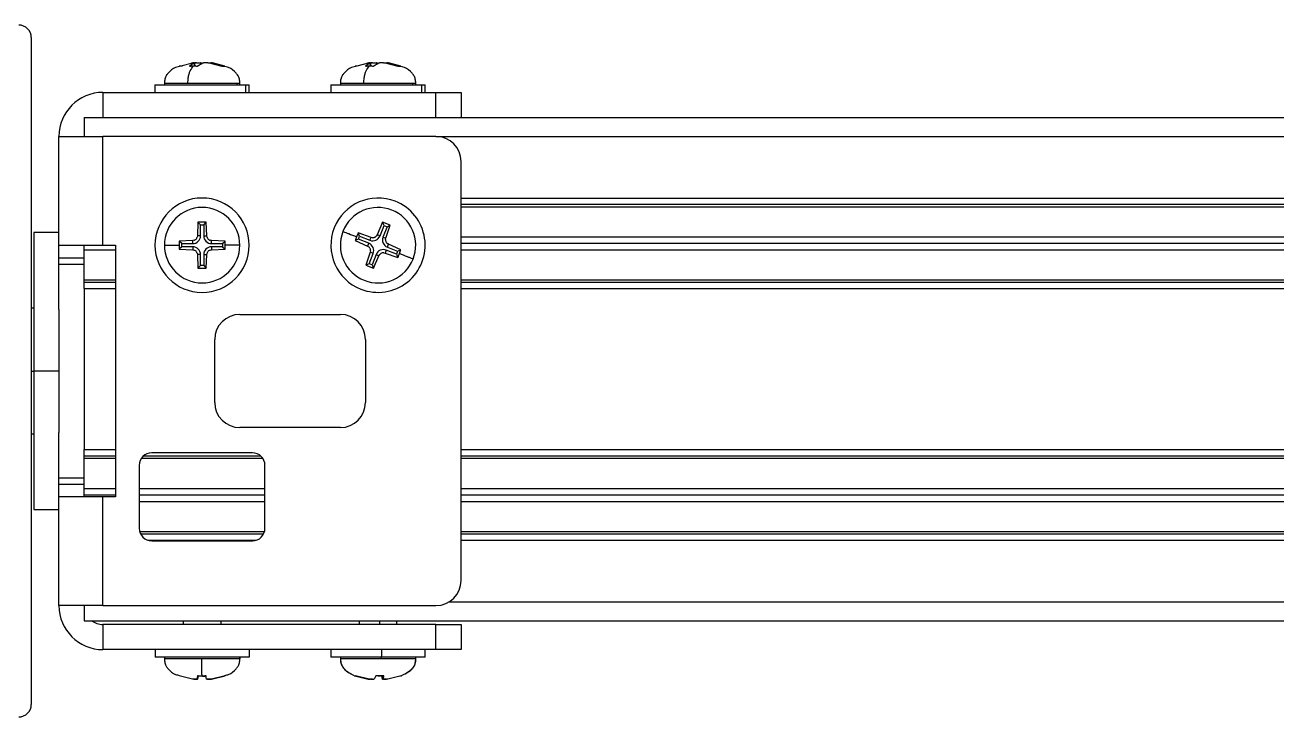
# Model space of a CAD drawing. Header units: millimetres. Extents: x 1258 to 2922, y -135 to 1239.
# Drawn here: x 2251.08 to 2300.89, y 491 to 518.5 of the extents above; entities that cross this region are included whole.
import ezdxf

# ---------------------------------------------------------------- set-up
doc = ezdxf.new("R2010")
doc.units = ezdxf.units.MM
doc.header["$LTSCALE"] = 6

msp = doc.modelspace()

# ---------------------------------------------------------------- linework, layer by layer
at = {"color": 7, "linetype": 'Continuous', "lineweight": 25}
for p, q in [((2251.328, 518.004), (2251.328, 491.504)), ((2257.338, 516.874), (2257.214, 516.874)), ((2257.789, 517.007), (2257.273, 516.868)), ((2257.809, 517), (2257.627, 516.874)), ((2257.706, 517), (2257.753, 517.004)), ((2257.822, 517.004), (2257.809, 517)), ((2257.844, 516.878), (2257.821, 517.012)), ((2257.901, 517.004), (2257.846, 517)), ((2257.932, 516.874), (2258.155, 517)), ((2258.091, 517), (2258.062, 517.004)), ((2258.155, 517), (2258.184, 517.004)), ((2258.346, 517.004), (2258.401, 517)), ((2258.401, 517), (2258.909, 516.874)), ((2258.974, 516.868), (2258.458, 517.007)), ((2258.541, 517), (2258.493, 517.004)), ((2259.033, 516.874), (2258.541, 517)), ((2258.909, 516.874), (2259.033, 516.874)), ((2264.294, 516.874), (2264.214, 516.874)), ((2264.789, 517.007), (2264.273, 516.868)), ((2264.809, 517), (2264.627, 516.874)), ((2264.706, 517), (2264.753, 517.004)), ((2264.822, 517.004), (2264.809, 517)), ((2264.844, 516.878), (2264.821, 517.012)), ((2264.901, 517.004), (2264.846, 517)), ((2264.932, 516.874), (2265.155, 517)), ((2265.091, 517), (2265.062, 517.004)), ((2265.155, 517), (2265.184, 517.004)), ((2265.346, 517.004), (2265.401, 517)), ((2265.401, 517), (2265.909, 516.874)), ((2265.974, 516.868), (2265.458, 517.007)), ((2265.541, 517), (2265.493, 517.004)), ((2266.033, 516.874), (2265.541, 517)), ((2265.909, 516.874), (2266.033, 516.874)), ((2256.248, 516.129), (2256.248, 515.829)), ((2256.248, 516.129), (2259.861, 516.129)), ((2256.623, 516.188), (2256.623, 516.129)), ((2257.559, 516.188), (2259.513, 516.188)), ((2259.513, 516.129), (2259.513, 516.188)), ((2259.623, 516.129), (2259.623, 516.188)), ((2259.861, 515.829), (2259.861, 516.129)), ((2259.861, 516.129), (2259.998, 516.129)), ((2259.998, 515.829), (2259.998, 516.129)), ((2263.248, 516.129), (2263.248, 515.829)), ((2263.248, 516.129), (2266.861, 516.129)), ((2263.623, 516.188), (2263.623, 516.129)), ((2264.559, 516.188), (2266.513, 516.188)), ((2266.513, 516.129), (2266.513, 516.188)), ((2266.623, 516.129), (2266.623, 516.188)), ((2266.861, 515.829), (2266.861, 516.129)), ((2266.861, 516.129), (2266.998, 516.129)), ((2266.998, 515.829), (2266.998, 516.129)), ((2254.178, 515.829), (2254.178, 514.829)), ((2254.178, 515.829), (2267.428, 515.829)), ((2267.428, 514.829), (2267.428, 515.829)), ((2267.428, 515.829), (2268.428, 515.829)), ((2268.428, 515.829), (2268.428, 514.829)), ((2253.428, 514.829), (2313.96, 514.829)), ((2253.428, 514.829), (2253.428, 514.079)), ((2254.178, 514.829), (2267.428, 514.829)), ((2252.428, 514.079), (2254.178, 514.079)), ((2252.428, 509.754), (2252.428, 514.079)), ((2254.178, 509.754), (2254.178, 514.079)), ((2267.428, 514.079), (2254.178, 514.079)), ((2268.428, 496.429), (2268.428, 513.079)), ((2268.428, 511.629), (2328.428, 511.629)), ((2268.428, 511.379), (2328.428, 511.379)), ((2268.428, 511.284), (2328.428, 511.284)), ((2257.959, 510.669), (2257.937, 510.129)), ((2258.288, 510.669), (2257.959, 510.669)), ((2258.06, 510.567), (2257.959, 510.669)), ((2258.06, 510.129), (2258.06, 510.567)), ((2258.06, 510.567), (2258.186, 510.567)), ((2258.186, 510.567), (2258.288, 510.669)), ((2258.186, 510.567), (2258.186, 510.129)), ((2258.31, 510.129), (2258.288, 510.669)), ((2265.305, 510.665), (2265.087, 510.171)), ((2265.611, 510.545), (2265.305, 510.665)), ((2265.362, 510.534), (2265.305, 510.665)), ((2252.428, 510.254), (2251.428, 510.254)), ((2251.428, 510.254), (2251.428, 504.754)), ((2257.937, 510.129), (2257.927, 510.074)), ((2258.06, 510.129), (2257.937, 510.129)), ((2258.186, 510.129), (2258.31, 510.129)), ((2258.319, 510.074), (2258.31, 510.129)), ((2264.843, 510.065), (2264.332, 510.242)), ((2264.39, 510.11), (2264.332, 510.242)), ((2264.343, 509.993), (2264.39, 510.11)), ((2264.39, 510.11), (2264.797, 509.95)), ((2264.797, 509.95), (2264.843, 510.065)), ((2264.897, 510.053), (2264.843, 510.065)), ((2265.087, 510.171), (2265.058, 510.123)), ((2265.202, 510.126), (2265.087, 510.171)), ((2265.202, 510.126), (2265.362, 510.534)), ((2265.48, 510.488), (2265.319, 510.08)), ((2265.319, 510.08), (2265.434, 510.035)), ((2265.362, 510.534), (2265.48, 510.488)), ((2265.434, 510.035), (2265.611, 510.545)), ((2265.48, 510.488), (2265.611, 510.545)), ((2268.428, 510.089), (2328.428, 510.089)), ((2252.428, 509.754), (2254.178, 509.754)), ((2252.428, 509.254), (2252.428, 509.754)), ((2253.428, 509.254), (2253.428, 509.754)), ((2253.428, 509.569), (2254.678, 509.569)), ((2254.178, 509.754), (2254.678, 509.754)), ((2254.678, 509.754), (2254.678, 499.754)), ((2257.748, 509.941), (2257.209, 509.919)), ((2257.31, 509.817), (2257.209, 509.919)), ((2257.31, 509.691), (2257.209, 509.59)), ((2257.209, 509.59), (2257.748, 509.567)), ((2257.31, 509.817), (2257.748, 509.817)), ((2257.31, 509.691), (2257.31, 509.817)), ((2257.748, 509.691), (2257.31, 509.691)), ((2257.803, 509.95), (2257.748, 509.941)), ((2257.748, 509.817), (2257.748, 509.941)), ((2257.748, 509.691), (2257.748, 509.567)), ((2257.748, 509.567), (2257.803, 509.558)), ((2258.498, 509.941), (2258.443, 509.95)), ((2258.443, 509.558), (2258.498, 509.567)), ((2258.498, 509.817), (2258.498, 509.941)), ((2259.038, 509.919), (2258.498, 509.941)), ((2258.498, 509.817), (2258.936, 509.817)), ((2258.498, 509.691), (2258.498, 509.567)), ((2258.936, 509.691), (2258.498, 509.691)), ((2258.498, 509.567), (2259.038, 509.59)), ((2258.936, 509.817), (2259.038, 509.919)), ((2258.936, 509.817), (2258.936, 509.691)), ((2258.936, 509.691), (2259.038, 509.59)), ((2264.343, 509.993), (2264.212, 509.936)), ((2264.212, 509.936), (2264.706, 509.717)), ((2264.751, 509.832), (2264.343, 509.993)), ((2264.751, 509.832), (2264.706, 509.717)), ((2264.706, 509.717), (2264.754, 509.689)), ((2265.423, 509.98), (2265.434, 510.035)), ((2265.541, 509.791), (2265.493, 509.819)), ((2265.495, 509.676), (2265.541, 509.791)), ((2265.495, 509.676), (2265.903, 509.515)), ((2266.035, 509.573), (2265.541, 509.791)), ((2265.903, 509.515), (2266.035, 509.573)), ((2268.428, 509.829), (2328.428, 509.829)), ((2268.428, 509.569), (2328.428, 509.569)), ((2252.428, 509.254), (2253.428, 509.254)), ((2252.428, 509.004), (2252.428, 509.254)), ((2253.428, 509.004), (2253.428, 509.254)), ((2257.927, 509.434), (2257.937, 509.379)), ((2258.06, 509.379), (2257.937, 509.379)), ((2257.937, 509.379), (2257.959, 508.84)), ((2258.06, 508.941), (2258.06, 509.379)), ((2258.186, 509.379), (2258.31, 509.379)), ((2258.186, 509.379), (2258.186, 508.941)), ((2258.288, 508.84), (2258.31, 509.379)), ((2258.31, 509.379), (2258.319, 509.434)), ((2264.812, 509.473), (2264.636, 508.963)), ((2264.767, 509.02), (2264.927, 509.428)), ((2264.824, 509.528), (2264.812, 509.473)), ((2264.927, 509.428), (2264.812, 509.473)), ((2265.045, 509.382), (2264.885, 508.974)), ((2264.942, 508.843), (2265.16, 509.337)), ((2265.045, 509.382), (2265.16, 509.337)), ((2265.16, 509.337), (2265.188, 509.385)), ((2265.349, 509.455), (2265.404, 509.443)), ((2265.449, 509.558), (2265.404, 509.443)), ((2265.404, 509.443), (2265.914, 509.266)), ((2265.857, 509.398), (2265.449, 509.558)), ((2265.903, 509.515), (2265.857, 509.398)), ((2265.857, 509.398), (2265.914, 509.266)), ((2252.428, 509.004), (2253.428, 509.004)), ((2252.428, 507.202), (2252.428, 509.004)), ((2253.428, 508.029), (2253.428, 509.004)), ((2258.06, 508.941), (2257.959, 508.84)), ((2257.959, 508.84), (2258.288, 508.84)), ((2258.186, 508.941), (2258.06, 508.941)), ((2258.186, 508.941), (2258.288, 508.84)), ((2264.767, 509.02), (2264.636, 508.963)), ((2264.636, 508.963), (2264.942, 508.843)), ((2264.885, 508.974), (2264.767, 509.02)), ((2264.885, 508.974), (2264.942, 508.843)), ((2253.428, 508.374), (2254.678, 508.374)), ((2253.428, 508.279), (2254.678, 508.279)), ((2268.428, 508.374), (2328.428, 508.374)), ((2268.428, 508.279), (2328.428, 508.279)), ((2253.428, 508.029), (2254.678, 508.029)), ((2253.428, 508.029), (2253.428, 501.629)), ((2268.428, 508.029), (2328.428, 508.029)), ((2251.428, 507.254), (2251.328, 507.254)), ((2252.428, 507.202), (2252.428, 504.754)), ((2259.623, 507.004), (2263.623, 507.004)), ((2258.623, 503.504), (2258.623, 506.004)), ((2264.623, 506.004), (2264.623, 503.504)), ((2252.428, 504.754), (2251.428, 504.754)), ((2251.428, 504.754), (2251.428, 499.254)), ((2252.428, 504.754), (2252.428, 502.306)), ((2251.328, 502.254), (2251.428, 502.254)), ((2252.428, 500.504), (2252.428, 502.306)), ((2263.623, 502.504), (2259.623, 502.504)), ((2253.428, 501.629), (2254.678, 501.629)), ((2253.428, 500.504), (2253.428, 501.629)), ((2268.428, 501.629), (2328.428, 501.629)), ((2253.428, 501.379), (2254.678, 501.379)), ((2253.428, 501.284), (2254.678, 501.284)), ((2255.709, 501.284), (2260.537, 501.284)), ((2255.793, 501.379), (2260.454, 501.379)), ((2260.123, 501.504), (2256.123, 501.504)), ((2268.428, 501.379), (2328.428, 501.379)), ((2268.428, 501.284), (2328.428, 501.284)), ((2255.623, 501.004), (2255.623, 498.504)), ((2260.623, 498.504), (2260.623, 501.004)), ((2252.428, 500.504), (2253.428, 500.504)), ((2252.428, 500.254), (2252.428, 500.504)), ((2252.428, 500.254), (2253.428, 500.254)), ((2252.428, 499.754), (2252.428, 500.254)), ((2253.428, 500.254), (2253.428, 500.504)), ((2253.428, 499.754), (2253.428, 500.254)), ((2252.428, 495.429), (2252.428, 499.754)), ((2254.178, 499.754), (2252.428, 499.754)), ((2253.428, 500.089), (2254.678, 500.089)), ((2253.428, 499.829), (2254.678, 499.829)), ((2254.178, 495.429), (2254.178, 499.754)), ((2254.678, 499.754), (2254.178, 499.754)), ((2255.623, 500.089), (2260.623, 500.089)), ((2255.623, 499.829), (2260.623, 499.829)), ((2268.428, 500.089), (2328.428, 500.089)), ((2268.428, 499.829), (2328.428, 499.829)), ((2251.428, 499.254), (2252.428, 499.254)), ((2255.623, 499.569), (2260.623, 499.569)), ((2268.428, 499.569), (2328.428, 499.569)), ((2255.64, 498.374), (2260.606, 498.374)), ((2255.677, 498.279), (2260.57, 498.279)), ((2268.428, 498.374), (2328.428, 498.374)), ((2268.428, 498.279), (2328.428, 498.279)), ((2255.967, 498.029), (2260.279, 498.029)), ((2256.123, 498.004), (2260.123, 498.004)), ((2268.428, 498.029), (2328.428, 498.029)), ((2254.178, 495.429), (2252.428, 495.429)), ((2253.428, 495.429), (2253.428, 494.829)), ((2254.178, 495.429), (2267.428, 495.429)), ((2253.428, 494.829), (2328.428, 494.829)), ((2254.178, 494.679), (2254.178, 493.679)), ((2267.428, 494.679), (2254.178, 494.679)), ((2257.373, 494.829), (2257.373, 494.679)), ((2258.873, 494.829), (2258.873, 494.679)), ((2264.373, 494.829), (2264.373, 494.679)), ((2265.873, 494.679), (2265.873, 494.829)), ((2267.428, 493.679), (2267.428, 494.679)), ((2267.428, 494.679), (2268.428, 494.679)), ((2268.428, 494.679), (2268.428, 493.679)), ((2267.428, 493.679), (2254.178, 493.679)), ((2256.249, 493.679), (2256.249, 493.379)), ((2259.998, 493.679), (2259.998, 493.379)), ((2263.248, 493.679), (2263.248, 493.379)), ((2265.265, 493.679), (2265.265, 493.379)), ((2266.998, 493.379), (2266.998, 493.679)), ((2268.428, 493.679), (2267.428, 493.679)), ((2259.998, 493.379), (2256.249, 493.379)), ((2256.623, 493.379), (2256.623, 493.32)), ((2258.097, 493.32), (2256.623, 493.32)), ((2259.623, 493.32), (2258.097, 493.32)), ((2259.623, 493.32), (2259.623, 493.379)), ((2259.623, 493.379), (2259.623, 493.32)), ((2265.265, 493.379), (2263.248, 493.379)), ((2263.623, 493.379), (2263.623, 493.32)), ((2263.628, 493.32), (2263.623, 493.32)), ((2265.237, 493.32), (2263.628, 493.32)), ((2265.237, 493.379), (2265.237, 493.32)), ((2266.998, 493.379), (2265.265, 493.379)), ((2266.623, 493.32), (2266.623, 493.379)), ((2257.745, 492.509), (2257.206, 492.634)), ((2257.206, 492.634), (2257.212, 492.634)), ((2257.928, 492.496), (2257.952, 492.634)), ((2257.943, 492.634), (2257.93, 492.509)), ((2257.943, 492.509), (2257.975, 492.634)), ((2258.303, 492.509), (2258.272, 492.634)), ((2259.035, 492.634), (2258.495, 492.509)), ((2258.501, 492.509), (2259.04, 492.634)), ((2259.04, 492.634), (2259.035, 492.634)), ((2264.199, 492.634), (2264.735, 492.509)), ((2264.764, 492.509), (2264.224, 492.634)), ((2265.029, 492.634), (2264.966, 492.509)), ((2265.357, 492.634), (2265.029, 492.634)), ((2265.123, 492.634), (2265.218, 492.634)), ((2265.315, 492.634), (2265.339, 492.496)), ((2265.338, 492.509), (2265.357, 492.634)), ((2266.048, 492.634), (2265.511, 492.509)), ((2257.8, 492.504), (2257.745, 492.509)), ((2257.93, 492.509), (2257.922, 492.504)), ((2257.933, 492.504), (2257.943, 492.509)), ((2258.314, 492.504), (2258.303, 492.509)), ((2258.495, 492.509), (2258.44, 492.504)), ((2258.446, 492.504), (2258.501, 492.509)), ((2264.735, 492.509), (2264.79, 492.504)), ((2264.819, 492.504), (2264.764, 492.509)), ((2264.966, 492.509), (2264.952, 492.504)), ((2265.281, 492.509), (2265.294, 492.504)), ((2265.343, 492.504), (2265.338, 492.509)), ((2265.511, 492.509), (2265.457, 492.504))]:
    msp.add_line(p, q, dxfattribs=at)
at = {"color": 8, "linetype": 'Continuous', "lineweight": 25}
for p, q in [((2257.829, 516.878), (2257.809, 517)), ((2257.84, 516.905), (2257.846, 517)), ((2258.099, 516.952), (2258.091, 517)), ((2264.829, 516.878), (2264.809, 517)), ((2264.84, 516.905), (2264.846, 517)), ((2265.099, 516.952), (2265.091, 517)), ((2256.623, 516.188), (2257.559, 516.188)), ((2259.513, 516.188), (2259.623, 516.188)), ((2263.623, 516.188), (2264.559, 516.188)), ((2266.513, 516.188), (2266.623, 516.188)), ((2267.428, 514.079), (2328.428, 514.079)), ((2251.328, 504.754), (2251.428, 504.754)), ((2267.955, 495.579), (2328.428, 495.579)), ((2265.18, 494.829), (2265.18, 494.679)), ((2266.623, 493.32), (2265.237, 493.32)), ((2257.952, 492.634), (2257.93, 492.509)), ((2257.965, 492.633), (2257.943, 492.509)), ((2265.259, 492.634), (2265.281, 492.509)), ((2265.316, 492.634), (2265.338, 492.509))]:
    msp.add_line(p, q, dxfattribs=at)
at = {"color": 7, "linetype": 'Continuous', "lineweight": 25}
for centre, radius, start, end in [((2250.828, 518.004), 0.5, 0, 90), ((2254.178, 514.079), 1.75, 90, 180), ((2267.428, 513.079), 1, 0, 90), ((2258.123, 509.754), 1.875, 90, 270), ((2258.123, 509.754), 1.875, 270, 90), ((2265.123, 509.754), 1.875, 68.5381, 248.5381), ((2258.123, 509.754), 1.5, 90, 180), ((2258.123, 509.754), 1.5, 0, 90), ((2265.123, 509.754), 1.5, 68.5381, 158.5381), ((2265.123, 509.754), 1.875, 248.5381, 68.5381), ((2265.123, 509.754), 1.5, 338.5381, 68.5381), ((2257.748, 510.129), 0.312, 270, 0), ((2258.498, 510.129), 0.312, 180, 270), ((2265.123, 509.754), 1.5, 158.5381, 248.5381), ((2264.911, 510.24), 0.312, 248.5381, 338.5381), ((2265.609, 509.966), 0.312, 158.5381, 248.5381), ((2258.123, 509.754), 1.5, 180, 270), ((2257.748, 509.379), 0.312, 0, 90), ((2258.123, 509.754), 1.5, 270, 0), ((2258.498, 509.379), 0.312, 90, 180), ((2264.637, 509.542), 0.312, 338.5381, 68.5381), ((2265.335, 509.268), 0.312, 68.5381, 158.5381), ((2265.123, 509.754), 1.5, 248.5381, 338.5381), ((2259.623, 506.004), 1, 90, 180), ((2263.623, 506.004), 1, 0, 90), ((2259.623, 503.504), 1, 180, 270), ((2263.623, 503.504), 1, 270, 0), ((2256.123, 501.004), 0.5, 90, 180), ((2260.123, 501.004), 0.5, 0, 90), ((2256.123, 498.504), 0.5, 180, 270), ((2260.123, 498.504), 0.5, 270, 0), ((2267.428, 496.429), 1, 270, 0), ((2254.178, 495.429), 1.75, 180, 270), ((2254.178, 495.429), 0.75, 233.1301, 270), ((2250.828, 491.504), 0.5, 270, 0)]:
    msp.add_arc(centre, radius, start, end, dxfattribs=at)
for points, knots in [([(2257.273, 516.868), (2257.204, 516.853), (2257.013, 516.813), (2256.82, 516.659), (2256.687, 516.492), (2256.632, 516.351), (2256.626, 516.246), (2256.623, 516.188)], [0, 0, 0, 0, 0.2053, 0.566999, 0.691651, 0.830474, 1, 1, 1, 1]), ([(2257.559, 516.188), (2257.561, 516.264), (2257.564, 516.4), (2257.602, 516.569), (2257.672, 516.732), (2257.735, 516.819), (2257.779, 516.879)], [0, 0, 0, 0, 0.233001, 0.418435, 0.591328, 1, 1, 1, 1]), ([(2257.627, 516.874), (2257.655, 516.876), (2257.706, 516.879), (2257.757, 516.879), (2257.779, 516.879)], [0, 0, 0, 0, 0.560075, 1, 1, 1, 1]), ([(2257.822, 517.004), (2257.822, 517.005), (2257.822, 517.006), (2257.808, 517.007), (2257.786, 517.006), (2257.764, 517.005), (2257.753, 517.004)], [0, 0, 0, 0, 0.250273, 0.5, 0.749727, 1, 1, 1, 1]), ([(2257.779, 516.879), (2257.807, 516.879), (2257.858, 516.879), (2257.909, 516.875), (2257.932, 516.874)], [0, 0, 0, 0, 0.559869, 1, 1, 1, 1]), ([(2257.901, 517.004), (2257.916, 517.005), (2257.946, 517.006), (2257.99, 517.007), (2258.031, 517.006), (2258.052, 517.005), (2258.062, 517.004)], [0, 0, 0, 0, 0.250273, 0.5, 0.749727, 1, 1, 1, 1]), ([(2258.346, 517.004), (2258.331, 517.005), (2258.3, 517.006), (2258.256, 517.007), (2258.216, 517.006), (2258.195, 517.005), (2258.184, 517.004)], [0, 0, 0, 0, 0.250273, 0.5, 0.749727, 1, 1, 1, 1]), ([(2258.425, 517.004), (2258.425, 517.005), (2258.425, 517.006), (2258.438, 517.007), (2258.46, 517.006), (2258.482, 517.005), (2258.493, 517.004)], [0, 0, 0, 0, 0.2502728, 0.5, 0.7497272, 1, 1, 1, 1]), ([(2259.623, 516.188), (2259.62, 516.246), (2259.615, 516.351), (2259.56, 516.492), (2259.426, 516.659), (2259.233, 516.813), (2259.043, 516.853), (2258.974, 516.868)], [0, 0, 0, 0, 0.169526, 0.308349, 0.433001, 0.7947, 1, 1, 1, 1]), ([(2264.273, 516.868), (2264.204, 516.853), (2264.013, 516.813), (2263.82, 516.659), (2263.687, 516.492), (2263.632, 516.351), (2263.626, 516.246), (2263.623, 516.188)], [0, 0, 0, 0, 0.2053, 0.566999, 0.691651, 0.830474, 1, 1, 1, 1]), ([(2264.559, 516.188), (2264.561, 516.264), (2264.564, 516.4), (2264.602, 516.569), (2264.672, 516.732), (2264.735, 516.819), (2264.779, 516.879)], [0, 0, 0, 0, 0.2330012, 0.4184346, 0.591328, 1, 1, 1, 1]), ([(2264.627, 516.874), (2264.655, 516.876), (2264.706, 516.879), (2264.757, 516.879), (2264.779, 516.879)], [0, 0, 0, 0, 0.560075, 1, 1, 1, 1]), ([(2264.822, 517.004), (2264.822, 517.005), (2264.822, 517.006), (2264.808, 517.007), (2264.786, 517.006), (2264.764, 517.005), (2264.753, 517.004)], [0, 0, 0, 0, 0.250273, 0.5, 0.749727, 1, 1, 1, 1]), ([(2264.779, 516.879), (2264.807, 516.879), (2264.858, 516.879), (2264.909, 516.875), (2264.932, 516.874)], [0, 0, 0, 0, 0.559869, 1, 1, 1, 1]), ([(2264.901, 517.004), (2264.916, 517.005), (2264.946, 517.006), (2264.99, 517.007), (2265.031, 517.006), (2265.052, 517.005), (2265.062, 517.004)], [0, 0, 0, 0, 0.250273, 0.5, 0.749727, 1, 1, 1, 1]), ([(2265.346, 517.004), (2265.331, 517.005), (2265.3, 517.006), (2265.256, 517.007), (2265.216, 517.006), (2265.195, 517.005), (2265.184, 517.004)], [0, 0, 0, 0, 0.250273, 0.5, 0.749727, 1, 1, 1, 1]), ([(2265.425, 517.004), (2265.425, 517.005), (2265.425, 517.006), (2265.438, 517.007), (2265.46, 517.006), (2265.482, 517.005), (2265.493, 517.004)], [0, 0, 0, 0, 0.2502728, 0.5, 0.7497272, 1, 1, 1, 1]), ([(2266.623, 516.188), (2266.62, 516.246), (2266.615, 516.351), (2266.56, 516.492), (2266.426, 516.659), (2266.233, 516.813), (2266.043, 516.853), (2265.974, 516.868)], [0, 0, 0, 0, 0.169526, 0.308349, 0.433001, 0.7947, 1, 1, 1, 1]), ([(2257.803, 509.95), (2257.818, 509.955), (2257.846, 509.967), (2257.882, 509.996), (2257.911, 510.031), (2257.922, 510.06), (2257.927, 510.074)], [0, 0, 0, 0, 0.250273, 0.5, 0.749727, 1, 1, 1, 1]), ([(2258.319, 510.074), (2258.325, 510.06), (2258.336, 510.031), (2258.365, 509.996), (2258.401, 509.967), (2258.429, 509.955), (2258.443, 509.95)], [0, 0, 0, 0, 0.250273, 0.5, 0.749727, 1, 1, 1, 1]), ([(2263.727, 510.303), (2263.732, 510.301), (2263.74, 510.298), (2263.833, 510.261), (2264.007, 510.193), (2264.162, 510.132), (2264.271, 510.089)], [0, 0, 0, 0, 0.233001, 0.418435, 0.591328, 1, 1, 1, 1]), ([(2264.271, 510.089), (2264.26, 510.06), (2264.24, 510.009), (2264.221, 509.958), (2264.212, 509.936)], [0, 0, 0, 0, 0.559869, 1, 1, 1, 1]), ([(2264.332, 510.242), (2264.321, 510.213), (2264.3, 510.163), (2264.28, 510.111), (2264.271, 510.089)], [0, 0, 0, 0, 0.5600747, 1, 1, 1, 1]), ([(2264.897, 510.053), (2264.912, 510.053), (2264.943, 510.053), (2264.987, 510.067), (2265.027, 510.09), (2265.048, 510.112), (2265.058, 510.123)], [0, 0, 0, 0, 0.250273, 0.5, 0.749727, 1, 1, 1, 1]), ([(2256.623, 509.754), (2256.628, 509.754), (2256.637, 509.754), (2256.736, 509.754), (2256.924, 509.754), (2257.091, 509.754), (2257.208, 509.754)], [0, 0, 0, 0, 0.233001, 0.418435, 0.591328, 1, 1, 1, 1]), ([(2257.209, 509.919), (2257.208, 509.888), (2257.208, 509.833), (2257.208, 509.778), (2257.208, 509.754)], [0, 0, 0, 0, 0.560075, 1, 1, 1, 1]), ([(2257.208, 509.754), (2257.208, 509.723), (2257.208, 509.668), (2257.208, 509.614), (2257.209, 509.59)], [0, 0, 0, 0, 0.559869, 1, 1, 1, 1]), ([(2259.039, 509.754), (2259.039, 509.785), (2259.039, 509.84), (2259.038, 509.894), (2259.038, 509.919)], [0, 0, 0, 0, 0.559869, 1, 1, 1, 1]), ([(2259.038, 509.59), (2259.038, 509.62), (2259.039, 509.675), (2259.039, 509.73), (2259.039, 509.754)], [0, 0, 0, 0, 0.560075, 1, 1, 1, 1]), ([(2259.623, 509.754), (2259.618, 509.754), (2259.609, 509.754), (2259.51, 509.754), (2259.323, 509.754), (2259.156, 509.754), (2259.039, 509.754)], [0, 0, 0, 0, 0.233001, 0.418435, 0.591328, 1, 1, 1, 1]), ([(2264.824, 509.528), (2264.824, 509.543), (2264.824, 509.574), (2264.81, 509.618), (2264.787, 509.658), (2264.765, 509.678), (2264.754, 509.689)], [0, 0, 0, 0, 0.2502728, 0.5, 0.7497272, 1, 1, 1, 1]), ([(2265.423, 509.98), (2265.423, 509.965), (2265.423, 509.934), (2265.437, 509.891), (2265.459, 509.85), (2265.481, 509.83), (2265.493, 509.819)], [0, 0, 0, 0, 0.2502728, 0.5, 0.7497272, 1, 1, 1, 1]), ([(2265.975, 509.419), (2265.987, 509.448), (2266.007, 509.499), (2266.026, 509.55), (2266.035, 509.573)], [0, 0, 0, 0, 0.559869, 1, 1, 1, 1]), ([(2257.927, 509.434), (2257.922, 509.448), (2257.911, 509.477), (2257.882, 509.512), (2257.846, 509.541), (2257.818, 509.553), (2257.803, 509.558)], [0, 0, 0, 0, 0.250273, 0.5, 0.749727, 1, 1, 1, 1]), ([(2258.443, 509.558), (2258.429, 509.553), (2258.401, 509.541), (2258.365, 509.512), (2258.336, 509.477), (2258.325, 509.448), (2258.319, 509.434)], [0, 0, 0, 0, 0.250273, 0.5, 0.749727, 1, 1, 1, 1]), ([(2265.349, 509.455), (2265.334, 509.455), (2265.304, 509.455), (2265.26, 509.441), (2265.22, 509.418), (2265.199, 509.396), (2265.188, 509.385)], [0, 0, 0, 0, 0.2502728, 0.5, 0.7497272, 1, 1, 1, 1]), ([(2265.914, 509.266), (2265.926, 509.295), (2265.946, 509.346), (2265.966, 509.397), (2265.975, 509.419)], [0, 0, 0, 0, 0.560075, 1, 1, 1, 1]), ([(2266.519, 509.205), (2266.515, 509.207), (2266.506, 509.21), (2266.414, 509.247), (2266.239, 509.315), (2266.084, 509.376), (2265.975, 509.419)], [0, 0, 0, 0, 0.233001, 0.418435, 0.591328, 1, 1, 1, 1]), ([(2256.623, 493.32), (2256.626, 493.262), (2256.632, 493.157), (2256.687, 493.016), (2256.82, 492.85), (2256.995, 492.704), (2257.165, 492.667), (2257.214, 492.656)], [0, 0, 0, 0, 0.18016, 0.327692, 0.460163, 0.844552, 1, 1, 1, 1]), ([(2258.097, 493.32), (2258.097, 493.245), (2258.098, 493.109), (2258.099, 492.939), (2258.103, 492.776), (2258.105, 492.689), (2258.107, 492.629)], [0, 0, 0, 0, 0.233001, 0.418435, 0.591328, 1, 1, 1, 1]), ([(2259.032, 492.656), (2259.081, 492.667), (2259.251, 492.704), (2259.426, 492.85), (2259.56, 493.016), (2259.615, 493.157), (2259.62, 493.262), (2259.623, 493.32)], [0, 0, 0, 0, 0.155448, 0.539837, 0.672308, 0.81984, 1, 1, 1, 1]), ([(2263.623, 493.32), (2263.626, 493.262), (2263.632, 493.157), (2263.687, 493.017), (2263.813, 492.854), (2263.949, 492.772), (2264.047, 492.712)], [0, 0, 0, 0, 0.220981, 0.40194, 0.564427, 1, 1, 1, 1]), ([(2263.628, 493.32), (2263.633, 493.245), (2263.642, 493.109), (2263.74, 492.939), (2263.927, 492.776), (2264.094, 492.689), (2264.21, 492.629)], [0, 0, 0, 0, 0.233001, 0.418435, 0.591328, 1, 1, 1, 1]), ([(2266.619, 493.32), (2266.614, 493.245), (2266.605, 493.109), (2266.506, 492.939), (2266.319, 492.776), (2266.153, 492.689), (2266.036, 492.629)], [0, 0, 0, 0, 0.233001, 0.418435, 0.591328, 1, 1, 1, 1]), ([(2266.199, 492.712), (2266.298, 492.772), (2266.434, 492.854), (2266.56, 493.017), (2266.615, 493.157), (2266.62, 493.262), (2266.623, 493.32)], [0, 0, 0, 0, 0.435573, 0.59806, 0.779019, 1, 1, 1, 1]), ([(2258.107, 492.629), (2258.077, 492.629), (2258.022, 492.629), (2257.967, 492.633), (2257.943, 492.634)], [0, 0, 0, 0, 0.559869, 1, 1, 1, 1]), ([(2258.272, 492.634), (2258.241, 492.633), (2258.187, 492.629), (2258.132, 492.629), (2258.107, 492.629)], [0, 0, 0, 0, 0.560075, 1, 1, 1, 1]), ([(2258.139, 492.629), (2258.17, 492.629), (2258.225, 492.629), (2258.279, 492.633), (2258.304, 492.634)], [0, 0, 0, 0, 0.559869, 1, 1, 1, 1]), ([(2264.224, 492.634), (2264.221, 492.633), (2264.216, 492.629), (2264.212, 492.629), (2264.21, 492.629)], [0, 0, 0, 0, 0.5600747, 1, 1, 1, 1]), ([(2266.03, 492.63), (2266.03, 492.63), (2266.032, 492.629), (2266.034, 492.629), (2266.036, 492.629)], [0, 0, 0, 0, 0.100869, 1, 1, 1, 1]), ([(2266.036, 492.629), (2266.038, 492.629), (2266.043, 492.629), (2266.046, 492.633), (2266.048, 492.634)], [0, 0, 0, 0, 0.559869, 1, 1, 1, 1]), ([(2257.8, 492.504), (2257.814, 492.503), (2257.842, 492.502), (2257.878, 492.501), (2257.906, 492.502), (2257.917, 492.503), (2257.922, 492.504)], [0, 0, 0, 0, 0.250273, 0.5, 0.749727, 1, 1, 1, 1]), ([(2257.933, 492.504), (2257.927, 492.503), (2257.915, 492.502), (2257.886, 492.501), (2257.85, 492.502), (2257.821, 492.503), (2257.807, 492.504)], [0, 0, 0, 0, 0.250273, 0.5, 0.749727, 1, 1, 1, 1]), ([(2258.314, 492.504), (2258.319, 492.503), (2258.331, 492.502), (2258.361, 492.501), (2258.397, 492.502), (2258.425, 492.503), (2258.44, 492.504)], [0, 0, 0, 0, 0.250273, 0.5, 0.749727, 1, 1, 1, 1]), ([(2258.446, 492.504), (2258.432, 492.503), (2258.404, 492.502), (2258.369, 492.501), (2258.341, 492.502), (2258.33, 492.503), (2258.325, 492.504)], [0, 0, 0, 0, 0.250273, 0.5, 0.749727, 1, 1, 1, 1]), ([(2264.904, 492.504), (2264.899, 492.503), (2264.89, 492.502), (2264.864, 492.501), (2264.831, 492.502), (2264.803, 492.503), (2264.79, 492.504)], [0, 0, 0, 0, 0.250273, 0.5, 0.749727, 1, 1, 1, 1]), ([(2264.819, 492.504), (2264.834, 492.503), (2264.863, 492.502), (2264.901, 492.501), (2264.932, 492.502), (2264.946, 492.503), (2264.952, 492.504)], [0, 0, 0, 0, 0.250273, 0.5, 0.749727, 1, 1, 1, 1]), ([(2265.427, 492.504), (2265.413, 492.503), (2265.384, 492.502), (2265.346, 492.501), (2265.314, 492.502), (2265.301, 492.503), (2265.294, 492.504)], [0, 0, 0, 0, 0.250273, 0.5, 0.749727, 1, 1, 1, 1]), ([(2265.343, 492.504), (2265.347, 492.503), (2265.356, 492.502), (2265.383, 492.501), (2265.416, 492.502), (2265.443, 492.503), (2265.457, 492.504)], [0, 0, 0, 0, 0.250273, 0.5, 0.749727, 1, 1, 1, 1])]:
    msp.add_open_spline(points, degree=3, knots=knots, dxfattribs=at)

doc.saveas('drawing.dxf')
